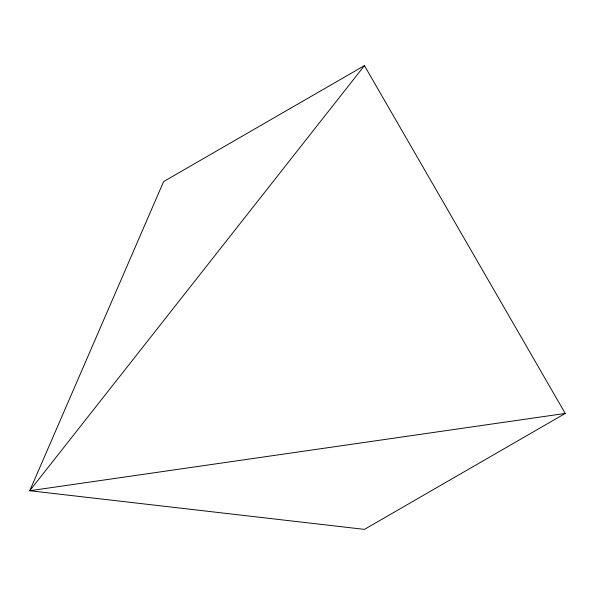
<?xml version="1.0" encoding="UTF-8"?>
<svg xmlns="http://www.w3.org/2000/svg" width="595" height="595" viewBox="0 0 595 595"><rect width="100%" height="100%" fill="white"/><g stroke="black" fill="none" stroke-linecap="round" stroke-linejoin="round"><path stroke-width="0.89" d="M364.438 65.621L29.75 490.734L364.438 529.379L565.25 413.436L364.438 65.621L163.625 181.564L29.75 490.734L565.25 413.436"/></g></svg>
